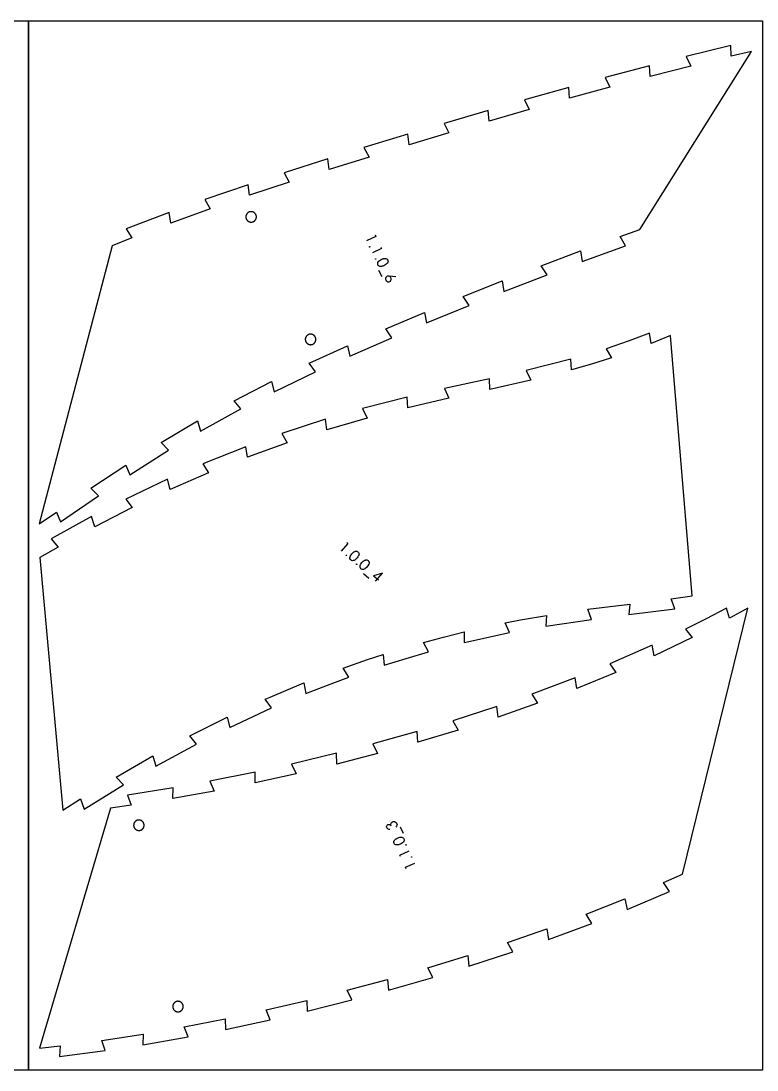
# Model space of a CAD drawing. Header units: millimetres. Extents: x -7025 to -25, y -6913 to -5913.
# Drawn here: x -1432 to -730, y -6913 to -5913 of the extents above; entities that cross this region are included whole.
import ezdxf

# ---------------------------------------------------------------- set-up
doc = ezdxf.new("R2010")
doc.units = ezdxf.units.MM
doc.header["$MEASUREMENT"] = 0
for name, color, linetype, true_color in [('nest_4staples$re_engrave', 5, 'Continuous', 0x0000ff), ('nest_4staples$re_inner_cut', 3, 'Continuous', 0x00ff00), ('nest_4staples$re_outer_cut', 1, 'Continuous', 0xff0000), ('nest_4staples$sheet', 18, 'Continuous', 0x000000)]:
    doc.layers.add(name, color=color, linetype=linetype, true_color=true_color)

msp = doc.modelspace()

# ---------------------------------------------------------------- linework, layer by layer
at = {"layer": 'nest_4staples$re_engrave'}
for points in [[(-1094.1, -6116.8), (-1093.5, -6118.1), (-1102.3, -6122.5)], [(-1088.5, -6128.3), (-1087.8, -6129.6), (-1096.6, -6133.9)], [(-1090.7, -6150.3), (-1087.7, -6156.3)], [(-1074.2, -6156.7), (-1080.6, -6156), (-1081.2, -6156), (-1081.8, -6156), (-1082.2, -6156), (-1083, -6156.4), (-1083.5, -6156.9), (-1083.9, -6157.5), (-1084.1, -6158.2), (-1084.1, -6159), (-1083.9, -6159.7), (-1083.6, -6160.4), (-1083, -6160.9), (-1082.3, -6161.4), (-1081.5, -6161.5), (-1080.8, -6161.5), (-1080.1, -6161.2), (-1079.4, -6160.7), (-1079, -6160), (-1078.7, -6159.3), (-1078.7, -6158.4), (-1078.9, -6157.8), (-1079.3, -6157), (-1079.7, -6156.7), (-1080.1, -6156.4), (-1080.6, -6156.1), (-1081.1, -6155.9)], [(-1121.1, -6409.9), (-1120, -6410.8), (-1126.4, -6418.2)], [(-1105, -6439.4), (-1099.9, -6443.9)], [(-1093.6, -6446.7), (-1086.9, -6439.1), (-1095.5, -6441.7), (-1090.9, -6445.7)], [(-1080.1, -6683.6), (-1081.1, -6683.4), (-1081.7, -6683.2), (-1082.3, -6682.7), (-1082.8, -6682), (-1083.1, -6681.1), (-1082.9, -6680.2), (-1082.5, -6679.4), (-1081.8, -6678.8), (-1080.9, -6678.7), (-1080, -6678.9), (-1079.2, -6679.4), (-1078.6, -6680.2), (-1078.9, -6678.8), (-1078.8, -6677.6), (-1078.4, -6676.8), (-1077.6, -6676.2), (-1076.9, -6676), (-1076.3, -6675.8), (-1075.6, -6675.9), (-1075, -6676.1), (-1074, -6676.9), (-1073.3, -6678.1), (-1073.1, -6678.9), (-1073.2, -6679.8), (-1073.6, -6680.5), (-1074.2, -6681.3)], [(-1067, -6687.4), (-1069.9, -6681.2)], [(-1069.9, -6709.3), (-1070.5, -6708), (-1061.6, -6703.9)], [(-1064.5, -6720.9), (-1065.1, -6719.6), (-1056.3, -6715.5)]]:
    msp.add_lwpolyline(points, dxfattribs=at)
for points in [[(-1099, -6128), (-1099, -6128.2), (-1099.1, -6128.4), (-1099.3, -6128.4), (-1099.4, -6128.2), (-1099.4, -6128.1), (-1099.3, -6127.9), (-1099.1, -6127.9)], [(-1093.3, -6139.5), (-1093.3, -6139.7), (-1093.4, -6139.8), (-1093.6, -6139.8), (-1093.7, -6139.7), (-1093.8, -6139.5), (-1093.6, -6139.4), (-1093.4, -6139.4)], [(-1091.5, -6143.7), (-1091.3, -6142.9), (-1090.9, -6142.2), (-1090.1, -6141.4), (-1090, -6141.3), (-1089.9, -6141.2), (-1089.6, -6141), (-1089.2, -6140.8), (-1088.2, -6140.2), (-1087, -6139.7), (-1086.5, -6139.5), (-1086.2, -6139.4), (-1086, -6139.3), (-1085.8, -6139.3), (-1084.6, -6139.2), (-1084.1, -6139.2), (-1083.8, -6139.3), (-1083, -6139.6), (-1082.5, -6140.1), (-1082, -6140.6), (-1081.8, -6141.4), (-1081.7, -6142.2), (-1081.9, -6142.8), (-1082.3, -6143.6), (-1082.7, -6144.1), (-1083.4, -6144.7), (-1084, -6145.1), (-1084.9, -6145.6), (-1085.8, -6146.1), (-1086.6, -6146.4), (-1087.4, -6146.6), (-1088, -6146.8), (-1088.7, -6146.8), (-1089.4, -6146.7), (-1090.1, -6146.5), (-1090.5, -6146.2), (-1091, -6145.8), (-1091.3, -6145.3), (-1091.5, -6144.5)], [(-1118, -6425.2), (-1118.1, -6424.5), (-1117.9, -6423.6), (-1117.5, -6422.6), (-1117.5, -6422.5), (-1117.4, -6422.3), (-1117.2, -6422.1), (-1117, -6421.7), (-1116.2, -6420.7), (-1115.3, -6419.8), (-1115, -6419.5), (-1114.7, -6419.3), (-1114.5, -6419.1), (-1114.4, -6419), (-1113.9, -6418.7), (-1113.3, -6418.4), (-1112.8, -6418.3), (-1112.5, -6418.2), (-1111.6, -6418.2), (-1111, -6418.4), (-1110.4, -6418.8), (-1109.8, -6419.4), (-1109.5, -6420.1), (-1109.4, -6420.8), (-1109.5, -6421.6), (-1109.7, -6422.3), (-1110.1, -6423.1), (-1110.5, -6423.7), (-1111.1, -6424.5), (-1111.8, -6425.3), (-1112.4, -6425.9), (-1113, -6426.4), (-1113.5, -6426.8), (-1114.1, -6427.1), (-1114.9, -6427.2), (-1115.5, -6427.3), (-1116.1, -6427.2), (-1116.7, -6427), (-1117.2, -6426.6), (-1117.6, -6426.1)], [(-1121.2, -6422.1), (-1121.1, -6422.2), (-1121.2, -6422.4), (-1121.4, -6422.5), (-1121.5, -6422.4), (-1121.6, -6422.3), (-1121.6, -6422.1), (-1121.4, -6422)], [(-1108.3, -6433.6), (-1108.4, -6432.9), (-1108.3, -6432), (-1107.9, -6431), (-1107.9, -6430.9), (-1107.7, -6430.7), (-1107.6, -6430.4), (-1107.3, -6430.1), (-1106.6, -6429.1), (-1105.7, -6428.2), (-1105.3, -6427.9), (-1105, -6427.6), (-1104.9, -6427.5), (-1104.8, -6427.4), (-1104.2, -6427.1), (-1103.7, -6426.8), (-1103.2, -6426.7), (-1102.8, -6426.6), (-1102, -6426.6), (-1101.3, -6426.8), (-1100.8, -6427.1), (-1100.2, -6427.8), (-1099.8, -6428.5), (-1099.7, -6429.1), (-1099.8, -6430), (-1100.1, -6430.6), (-1100.5, -6431.5), (-1100.8, -6432.1), (-1101.5, -6432.9), (-1102.1, -6433.7), (-1102.7, -6434.2), (-1103.4, -6434.8), (-1103.9, -6435.1), (-1104.5, -6435.4), (-1105.2, -6435.6), (-1105.9, -6435.6), (-1106.4, -6435.6), (-1107, -6435.3), (-1107.5, -6435), (-1108, -6434.4)], [(-1111.6, -6430.5), (-1111.5, -6430.6), (-1111.6, -6430.8), (-1111.7, -6430.9), (-1111.9, -6430.8), (-1112, -6430.6), (-1111.9, -6430.5), (-1111.8, -6430.4)], [(-1066.4, -6694), (-1066.6, -6694.8), (-1067.1, -6695.5), (-1067.9, -6696.3), (-1068, -6696.3), (-1068.1, -6696.4), (-1068.4, -6696.6), (-1068.8, -6696.8), (-1069.9, -6697.4), (-1071, -6697.9), (-1071.5, -6698), (-1071.9, -6698.1), (-1072.1, -6698.2), (-1072.2, -6698.2), (-1073.5, -6698.3), (-1074, -6698.3), (-1074.3, -6698.2), (-1075.1, -6697.9), (-1075.6, -6697.4), (-1076, -6696.8), (-1076.3, -6696), (-1076.3, -6695.2), (-1076.1, -6694.6), (-1075.6, -6693.9), (-1075.2, -6693.3), (-1074.5, -6692.8), (-1073.9, -6692.4), (-1072.9, -6691.9), (-1072, -6691.4), (-1071.3, -6691.2), (-1070.5, -6690.9), (-1069.9, -6690.8), (-1069.2, -6690.8), (-1068.4, -6691), (-1067.8, -6691.2), (-1067.3, -6691.5), (-1066.9, -6691.9), (-1066.6, -6692.4), (-1066.4, -6693.2)], [(-1064.7, -6698.3), (-1064.8, -6698.1), (-1064.6, -6698), (-1064.4, -6697.9), (-1064.3, -6698.1), (-1064.3, -6698.2), (-1064.4, -6698.4), (-1064.6, -6698.4)], [(-1059.4, -6709.9), (-1059.4, -6709.7), (-1059.3, -6709.5), (-1059.1, -6709.5), (-1059, -6709.7), (-1059, -6709.8), (-1059.1, -6710), (-1059.3, -6710)]]:
    msp.add_lwpolyline(points, close=True, dxfattribs=at)
at = {"layer": 'nest_4staples$re_inner_cut'}
for points in [[(-1210.1, -6104.1), (-1209.9, -6104), (-1209.8, -6103.9), (-1209.6, -6103.8), (-1209.5, -6103.7), (-1209.3, -6103.6), (-1209.2, -6103.5), (-1209.1, -6103.4), (-1208.9, -6103.3), (-1208.8, -6103.2), (-1208.7, -6103), (-1208.6, -6102.9), (-1208.4, -6102.8), (-1208.3, -6102.6), (-1208.2, -6102.5), (-1208.1, -6102.4), (-1208, -6102.2), (-1208, -6102.1), (-1207.9, -6101.9), (-1207.8, -6101.8), (-1207.7, -6101.6), (-1207.6, -6101.4), (-1207.6, -6101.3), (-1207.5, -6101.1), (-1207.5, -6100.9), (-1207.4, -6100.8), (-1207.4, -6100.6), (-1207.4, -6100.4), (-1207.3, -6100.3), (-1207.3, -6100.1), (-1207.3, -6099.9), (-1207.3, -6099.8), (-1207.3, -6099.6), (-1207.3, -6099.4), (-1207.3, -6099.2), (-1207.3, -6099.1), (-1207.3, -6098.9), (-1207.4, -6098.7), (-1207.4, -6098.5), (-1207.4, -6098.4), (-1207.5, -6098.2), (-1207.5, -6098), (-1207.6, -6097.9), (-1207.6, -6097.7), (-1207.7, -6097.6), (-1207.8, -6097.4), (-1207.9, -6097.2), (-1208, -6097.1), (-1208, -6096.9), (-1208.1, -6096.8), (-1208.2, -6096.7), (-1208.3, -6096.5), (-1208.4, -6096.4), (-1208.6, -6096.2), (-1208.7, -6096.1), (-1208.8, -6096), (-1208.9, -6095.9), (-1209.1, -6095.8), (-1209.2, -6095.7), (-1209.3, -6095.5), (-1209.5, -6095.4), (-1209.6, -6095.4), (-1209.8, -6095.3), (-1209.9, -6095.2), (-1210.1, -6095.1), (-1210.2, -6095), (-1210.4, -6095), (-1210.5, -6094.9), (-1210.7, -6094.8), (-1210.9, -6094.8), (-1211, -6094.7), (-1211.2, -6094.7), (-1211.4, -6094.7), (-1211.6, -6094.6), (-1211.7, -6094.6), (-1211.9, -6094.6), (-1212.1, -6094.6), (-1212.2, -6094.6), (-1212.4, -6094.6), (-1212.6, -6094.6), (-1212.8, -6094.6), (-1212.9, -6094.6), (-1213.1, -6094.6), (-1213.3, -6094.7), (-1213.4, -6094.7), (-1213.6, -6094.8), (-1213.8, -6094.8), (-1213.9, -6094.9), (-1214.1, -6094.9), (-1214.3, -6095), (-1214.4, -6095.1), (-1214.6, -6095.1), (-1214.7, -6095.2), (-1214.9, -6095.3), (-1215, -6095.4), (-1215.2, -6095.5), (-1215.3, -6095.6), (-1215.5, -6095.7), (-1215.6, -6095.8), (-1215.7, -6095.9), (-1215.8, -6096.1), (-1216, -6096.2), (-1216.1, -6096.3), (-1216.2, -6096.4), (-1216.3, -6096.6), (-1216.4, -6096.7), (-1216.5, -6096.9), (-1216.6, -6097), (-1216.7, -6097.2), (-1216.7, -6097.3), (-1216.8, -6097.5), (-1216.9, -6097.6), (-1217, -6097.8), (-1217, -6098), (-1217.1, -6098.1), (-1217.1, -6098.3), (-1217.2, -6098.5), (-1217.2, -6098.6), (-1217.2, -6098.8), (-1217.3, -6099), (-1217.3, -6099.1), (-1217.3, -6099.3), (-1217.3, -6099.5), (-1217.3, -6099.7), (-1217.3, -6099.8), (-1217.3, -6100), (-1217.3, -6100.2), (-1217.2, -6100.4), (-1217.2, -6100.5), (-1217.2, -6100.7), (-1217.1, -6100.9), (-1217.1, -6101), (-1217, -6101.2), (-1217, -6101.4), (-1216.9, -6101.5), (-1216.8, -6101.7), (-1216.7, -6101.8), (-1216.7, -6102), (-1216.6, -6102.1), (-1216.5, -6102.3), (-1216.4, -6102.4), (-1216.3, -6102.6), (-1216.2, -6102.7), (-1216.1, -6102.8), (-1216, -6103), (-1215.8, -6103.1), (-1215.7, -6103.2), (-1215.6, -6103.3), (-1215.5, -6103.4), (-1215.3, -6103.6), (-1215.2, -6103.7), (-1215, -6103.8), (-1214.9, -6103.8), (-1214.7, -6103.9), (-1214.6, -6104), (-1214.4, -6104.1), (-1214.3, -6104.2), (-1214.1, -6104.2), (-1213.9, -6104.3), (-1213.8, -6104.3), (-1213.6, -6104.4), (-1213.4, -6104.4), (-1213.3, -6104.5), (-1213.1, -6104.5), (-1212.9, -6104.5), (-1212.8, -6104.6), (-1212.6, -6104.6), (-1212.4, -6104.6), (-1212.2, -6104.6), (-1212.1, -6104.6), (-1211.9, -6104.6), (-1211.7, -6104.5), (-1211.6, -6104.5), (-1211.4, -6104.5), (-1211.2, -6104.5), (-1211, -6104.4), (-1210.9, -6104.4), (-1210.7, -6104.3), (-1210.5, -6104.3), (-1210.4, -6104.2), (-1210.2, -6104.1)], [(-1153.4, -6220.9), (-1153.2, -6220.8), (-1153.1, -6220.7), (-1152.9, -6220.6), (-1152.8, -6220.5), (-1152.6, -6220.4), (-1152.5, -6220.3), (-1152.4, -6220.2), (-1152.2, -6220.1), (-1152.1, -6220), (-1152, -6219.8), (-1151.9, -6219.7), (-1151.8, -6219.6), (-1151.6, -6219.4), (-1151.5, -6219.3), (-1151.4, -6219.2), (-1151.3, -6219), (-1151.3, -6218.9), (-1151.2, -6218.7), (-1151.1, -6218.6), (-1151, -6218.4), (-1151, -6218.2), (-1150.9, -6218.1), (-1150.8, -6217.9), (-1150.8, -6217.7), (-1150.7, -6217.6), (-1150.7, -6217.4), (-1150.7, -6217.2), (-1150.6, -6217.1), (-1150.6, -6216.9), (-1150.6, -6216.7), (-1150.6, -6216.6), (-1150.6, -6216.4), (-1150.6, -6216.2), (-1150.6, -6216), (-1150.6, -6215.9), (-1150.6, -6215.7), (-1150.7, -6215.5), (-1150.7, -6215.3), (-1150.7, -6215.2), (-1150.8, -6215), (-1150.8, -6214.8), (-1150.9, -6214.7), (-1151, -6214.5), (-1151, -6214.4), (-1151.1, -6214.2), (-1151.2, -6214), (-1151.3, -6213.9), (-1151.3, -6213.7), (-1151.4, -6213.6), (-1151.5, -6213.5), (-1151.6, -6213.3), (-1151.8, -6213.2), (-1151.9, -6213), (-1152, -6212.9), (-1152.1, -6212.8), (-1152.2, -6212.7), (-1152.4, -6212.6), (-1152.5, -6212.5), (-1152.6, -6212.3), (-1152.8, -6212.2), (-1152.9, -6212.2), (-1153.1, -6212.1), (-1153.2, -6212), (-1153.4, -6211.9), (-1153.5, -6211.8), (-1153.7, -6211.8), (-1153.9, -6211.7), (-1154, -6211.6), (-1154.2, -6211.6), (-1154.4, -6211.5), (-1154.5, -6211.5), (-1154.7, -6211.5), (-1154.9, -6211.4), (-1155, -6211.4), (-1155.2, -6211.4), (-1155.4, -6211.4), (-1155.6, -6211.4), (-1155.7, -6211.4), (-1155.9, -6211.4), (-1156.1, -6211.4), (-1156.2, -6211.4), (-1156.4, -6211.4), (-1156.6, -6211.5), (-1156.8, -6211.5), (-1156.9, -6211.6), (-1157.1, -6211.6), (-1157.3, -6211.7), (-1157.4, -6211.7), (-1157.6, -6211.8), (-1157.7, -6211.9), (-1157.9, -6211.9), (-1158, -6212), (-1158.2, -6212.1), (-1158.3, -6212.2), (-1158.5, -6212.3), (-1158.6, -6212.4), (-1158.8, -6212.5), (-1158.9, -6212.6), (-1159, -6212.7), (-1159.1, -6212.9), (-1159.3, -6213), (-1159.4, -6213.1), (-1159.5, -6213.2), (-1159.6, -6213.4), (-1159.7, -6213.5), (-1159.8, -6213.7), (-1159.9, -6213.8), (-1160, -6214), (-1160.1, -6214.1), (-1160.1, -6214.3), (-1160.2, -6214.4), (-1160.3, -6214.6), (-1160.3, -6214.8), (-1160.4, -6214.9), (-1160.4, -6215.1), (-1160.5, -6215.3), (-1160.5, -6215.4), (-1160.5, -6215.6), (-1160.6, -6215.8), (-1160.6, -6215.9), (-1160.6, -6216.1), (-1160.6, -6216.3), (-1160.6, -6216.5), (-1160.6, -6216.6), (-1160.6, -6216.8), (-1160.6, -6217), (-1160.5, -6217.2), (-1160.5, -6217.3), (-1160.5, -6217.5), (-1160.4, -6217.7), (-1160.4, -6217.8), (-1160.3, -6218), (-1160.3, -6218.2), (-1160.2, -6218.3), (-1160.1, -6218.5), (-1160.1, -6218.6), (-1160, -6218.8), (-1159.9, -6218.9), (-1159.8, -6219.1), (-1159.7, -6219.2), (-1159.6, -6219.4), (-1159.5, -6219.5), (-1159.4, -6219.6), (-1159.3, -6219.8), (-1159.1, -6219.9), (-1159, -6220), (-1158.9, -6220.1), (-1158.8, -6220.2), (-1158.6, -6220.4), (-1158.5, -6220.5), (-1158.3, -6220.6), (-1158.2, -6220.6), (-1158, -6220.7), (-1157.9, -6220.8), (-1157.7, -6220.9), (-1157.6, -6221), (-1157.4, -6221), (-1157.3, -6221.1), (-1157.1, -6221.1), (-1156.9, -6221.2), (-1156.8, -6221.2), (-1156.6, -6221.3), (-1156.4, -6221.3), (-1156.2, -6221.3), (-1156.1, -6221.4), (-1155.9, -6221.4), (-1155.7, -6221.4), (-1155.6, -6221.4), (-1155.4, -6221.4), (-1155.2, -6221.4), (-1155, -6221.3), (-1154.9, -6221.3), (-1154.7, -6221.3), (-1154.5, -6221.3), (-1154.4, -6221.2), (-1154.2, -6221.2), (-1154, -6221.1), (-1153.9, -6221.1), (-1153.7, -6221), (-1153.5, -6220.9)], [(-1321.5, -6674.9), (-1321.6, -6675), (-1321.8, -6675.1), (-1321.9, -6675.2), (-1322.1, -6675.3), (-1322.2, -6675.4), (-1322.3, -6675.5), (-1322.5, -6675.6), (-1322.6, -6675.7), (-1322.7, -6675.8), (-1322.9, -6675.9), (-1323, -6676), (-1323.1, -6676.2), (-1323.2, -6676.3), (-1323.3, -6676.4), (-1323.4, -6676.6), (-1323.5, -6676.7), (-1323.6, -6676.9), (-1323.7, -6677), (-1323.8, -6677.2), (-1323.9, -6677.3), (-1323.9, -6677.5), (-1324, -6677.6), (-1324.1, -6677.8), (-1324.1, -6678), (-1324.2, -6678.1), (-1324.2, -6678.3), (-1324.3, -6678.5), (-1324.3, -6678.6), (-1324.3, -6678.8), (-1324.3, -6679), (-1324.3, -6679.2), (-1324.4, -6679.3), (-1324.4, -6679.5), (-1324.4, -6679.7), (-1324.3, -6679.9), (-1324.3, -6680), (-1324.3, -6680.2), (-1324.3, -6680.4), (-1324.2, -6680.5), (-1324.2, -6680.7), (-1324.2, -6680.9), (-1324.1, -6681), (-1324, -6681.2), (-1324, -6681.4), (-1323.9, -6681.5), (-1323.8, -6681.7), (-1323.8, -6681.8), (-1323.7, -6682), (-1323.6, -6682.1), (-1323.5, -6682.3), (-1323.4, -6682.4), (-1323.3, -6682.6), (-1323.2, -6682.7), (-1323.1, -6682.8), (-1322.9, -6683), (-1322.8, -6683.1), (-1322.7, -6683.2), (-1322.6, -6683.3), (-1322.4, -6683.4), (-1322.3, -6683.5), (-1322.1, -6683.6), (-1322, -6683.7), (-1321.9, -6683.8), (-1321.7, -6683.9), (-1321.5, -6684), (-1321.4, -6684), (-1321.2, -6684.1), (-1321.1, -6684.2), (-1320.9, -6684.2), (-1320.7, -6684.3), (-1320.6, -6684.3), (-1320.4, -6684.4), (-1320.2, -6684.4), (-1320.1, -6684.4), (-1319.9, -6684.4), (-1319.7, -6684.5), (-1319.5, -6684.5), (-1319.4, -6684.5), (-1319.2, -6684.5), (-1319, -6684.5), (-1318.8, -6684.4), (-1318.7, -6684.4), (-1318.5, -6684.4), (-1318.3, -6684.4), (-1318.2, -6684.3), (-1318, -6684.3), (-1317.8, -6684.2), (-1317.7, -6684.2), (-1317.5, -6684.1), (-1317.3, -6684.1), (-1317.2, -6684), (-1317, -6683.9), (-1316.9, -6683.8), (-1316.7, -6683.7), (-1316.6, -6683.6), (-1316.4, -6683.5), (-1316.3, -6683.4), (-1316.2, -6683.3), (-1316, -6683.2), (-1315.9, -6683.1), (-1315.8, -6683), (-1315.7, -6682.8), (-1315.5, -6682.7), (-1315.4, -6682.6), (-1315.3, -6682.4), (-1315.2, -6682.3), (-1315.1, -6682.2), (-1315, -6682), (-1315, -6681.9), (-1314.9, -6681.7), (-1314.8, -6681.5), (-1314.7, -6681.4), (-1314.7, -6681.2), (-1314.6, -6681.1), (-1314.6, -6680.9), (-1314.5, -6680.7), (-1314.5, -6680.6), (-1314.4, -6680.4), (-1314.4, -6680.2), (-1314.4, -6680), (-1314.4, -6679.9), (-1314.4, -6679.7), (-1314.4, -6679.5), (-1314.4, -6679.4), (-1314.4, -6679.2), (-1314.4, -6679), (-1314.4, -6678.8), (-1314.4, -6678.7), (-1314.5, -6678.5), (-1314.5, -6678.3), (-1314.5, -6678.2), (-1314.6, -6678), (-1314.6, -6677.8), (-1314.7, -6677.7), (-1314.8, -6677.5), (-1314.8, -6677.3), (-1314.9, -6677.2), (-1315, -6677), (-1315.1, -6676.9), (-1315.2, -6676.7), (-1315.3, -6676.6), (-1315.4, -6676.5), (-1315.5, -6676.3), (-1315.6, -6676.2), (-1315.7, -6676.1), (-1315.8, -6675.9), (-1316, -6675.8), (-1316.1, -6675.7), (-1316.2, -6675.6), (-1316.4, -6675.5), (-1316.5, -6675.4), (-1316.6, -6675.3), (-1316.8, -6675.2), (-1316.9, -6675.1), (-1317.1, -6675), (-1317.2, -6674.9), (-1317.4, -6674.9), (-1317.6, -6674.8), (-1317.7, -6674.7), (-1317.9, -6674.7), (-1318.1, -6674.6), (-1318.2, -6674.6), (-1318.4, -6674.6), (-1318.6, -6674.5), (-1318.7, -6674.5), (-1318.9, -6674.5), (-1319.1, -6674.5), (-1319.3, -6674.5), (-1319.4, -6674.5), (-1319.6, -6674.5), (-1319.8, -6674.5), (-1320, -6674.5), (-1320.1, -6674.5), (-1320.3, -6674.6), (-1320.5, -6674.6), (-1320.6, -6674.6), (-1320.8, -6674.7), (-1321, -6674.7), (-1321.1, -6674.8), (-1321.3, -6674.9)], [(-1284.2, -6847.8), (-1284.3, -6847.9), (-1284.5, -6847.9), (-1284.6, -6848), (-1284.8, -6848.1), (-1284.9, -6848.2), (-1285.1, -6848.3), (-1285.2, -6848.4), (-1285.3, -6848.5), (-1285.5, -6848.7), (-1285.6, -6848.8), (-1285.7, -6848.9), (-1285.8, -6849), (-1285.9, -6849.2), (-1286, -6849.3), (-1286.1, -6849.4), (-1286.2, -6849.6), (-1286.3, -6849.7), (-1286.4, -6849.9), (-1286.5, -6850), (-1286.6, -6850.2), (-1286.6, -6850.3), (-1286.7, -6850.5), (-1286.8, -6850.7), (-1286.8, -6850.8), (-1286.9, -6851), (-1286.9, -6851.2), (-1287, -6851.3), (-1287, -6851.5), (-1287, -6851.7), (-1287, -6851.8), (-1287.1, -6852), (-1287.1, -6852.2), (-1287.1, -6852.4), (-1287.1, -6852.5), (-1287, -6852.7), (-1287, -6852.9), (-1287, -6853.1), (-1287, -6853.2), (-1286.9, -6853.4), (-1286.9, -6853.6), (-1286.9, -6853.7), (-1286.8, -6853.9), (-1286.8, -6854.1), (-1286.7, -6854.2), (-1286.6, -6854.4), (-1286.5, -6854.5), (-1286.5, -6854.7), (-1286.4, -6854.8), (-1286.3, -6855), (-1286.2, -6855.1), (-1286.1, -6855.3), (-1286, -6855.4), (-1285.9, -6855.6), (-1285.8, -6855.7), (-1285.7, -6855.8), (-1285.5, -6855.9), (-1285.4, -6856.1), (-1285.3, -6856.2), (-1285.1, -6856.3), (-1285, -6856.4), (-1284.9, -6856.5), (-1284.7, -6856.6), (-1284.6, -6856.7), (-1284.4, -6856.7), (-1284.3, -6856.8), (-1284.1, -6856.9), (-1283.9, -6857), (-1283.8, -6857), (-1283.6, -6857.1), (-1283.4, -6857.1), (-1283.3, -6857.2), (-1283.1, -6857.2), (-1282.9, -6857.3), (-1282.8, -6857.3), (-1282.6, -6857.3), (-1282.4, -6857.3), (-1282.2, -6857.3), (-1282.1, -6857.3), (-1281.9, -6857.3), (-1281.7, -6857.3), (-1281.6, -6857.3), (-1281.4, -6857.3), (-1281.2, -6857.3), (-1281, -6857.2), (-1280.9, -6857.2), (-1280.7, -6857.1), (-1280.5, -6857.1), (-1280.4, -6857), (-1280.2, -6857), (-1280, -6856.9), (-1279.9, -6856.8), (-1279.7, -6856.8), (-1279.6, -6856.7), (-1279.4, -6856.6), (-1279.3, -6856.5), (-1279.1, -6856.4), (-1279, -6856.3), (-1278.9, -6856.2), (-1278.7, -6856.1), (-1278.6, -6855.9), (-1278.5, -6855.8), (-1278.4, -6855.7), (-1278.3, -6855.6), (-1278.1, -6855.4), (-1278, -6855.3), (-1277.9, -6855.2), (-1277.8, -6855), (-1277.8, -6854.9), (-1277.7, -6854.7), (-1277.6, -6854.6), (-1277.5, -6854.4), (-1277.4, -6854.2), (-1277.4, -6854.1), (-1277.3, -6853.9), (-1277.3, -6853.8), (-1277.2, -6853.6), (-1277.2, -6853.4), (-1277.1, -6853.2), (-1277.1, -6853.1), (-1277.1, -6852.9), (-1277.1, -6852.7), (-1277.1, -6852.6), (-1277.1, -6852.4), (-1277.1, -6852.2), (-1277.1, -6852), (-1277.1, -6851.9), (-1277.1, -6851.7), (-1277.1, -6851.5), (-1277.2, -6851.3), (-1277.2, -6851.2), (-1277.2, -6851), (-1277.3, -6850.8), (-1277.3, -6850.7), (-1277.4, -6850.5), (-1277.5, -6850.4), (-1277.5, -6850.2), (-1277.6, -6850), (-1277.7, -6849.9), (-1277.8, -6849.7), (-1277.9, -6849.6), (-1278, -6849.4), (-1278.1, -6849.3), (-1278.2, -6849.2), (-1278.3, -6849), (-1278.4, -6848.9), (-1278.5, -6848.8), (-1278.7, -6848.7), (-1278.8, -6848.6), (-1278.9, -6848.4), (-1279.1, -6848.3), (-1279.2, -6848.2), (-1279.3, -6848.1), (-1279.5, -6848), (-1279.6, -6848), (-1279.8, -6847.9), (-1280, -6847.8), (-1280.1, -6847.7), (-1280.3, -6847.7), (-1280.4, -6847.6), (-1280.6, -6847.6), (-1280.8, -6847.5), (-1280.9, -6847.5), (-1281.1, -6847.4), (-1281.3, -6847.4), (-1281.4, -6847.4), (-1281.6, -6847.4), (-1281.8, -6847.3), (-1282, -6847.3), (-1282.1, -6847.3), (-1282.3, -6847.3), (-1282.5, -6847.3), (-1282.7, -6847.4), (-1282.8, -6847.4), (-1283, -6847.4), (-1283.2, -6847.5), (-1283.3, -6847.5), (-1283.5, -6847.5), (-1283.7, -6847.6), (-1283.8, -6847.7), (-1284, -6847.7)]]:
    msp.add_lwpolyline(points, close=True, dxfattribs=at)
at = {"layer": 'nest_4staples$re_outer_cut'}
for points in [[(-1414.6, -6392.3), (-1398.1, -6380.9), (-1394.1, -6390.3), (-1357.8, -6365.4), (-1365.1, -6358.3), (-1331.8, -6336.1), (-1328.1, -6345.6), (-1291, -6322), (-1298, -6314.6), (-1263.6, -6294.1), (-1260.5, -6303.9), (-1222, -6282.6), (-1228.6, -6274.8), (-1193, -6256.5), (-1190.4, -6266.4), (-1150.8, -6247.2), (-1156.9, -6239.1), (-1120.5, -6222.4), (-1118.3, -6232.4), (-1078, -6214.7), (-1083.9, -6206.3), (-1047, -6190.7), (-1045.1, -6200.7), (-1004.3, -6183.9), (-1010, -6175.4), (-972.8, -6160.6), (-971.1, -6170.6), (-930, -6154.7), (-935.5, -6146.1), (-898.1, -6132), (-896.5, -6142.1), (-855.1, -6127), (-860.4, -6118.3), (-841.6, -6111.6), (-734.9, -5941.9), (-754.3, -5946.5), (-754.7, -5936.3), (-797.3, -5946.7), (-793, -5955.9), (-831.6, -5965.7), (-832.3, -5955.6), (-874.6, -5966.8), (-870.2, -5975.9), (-908.6, -5986.4), (-909.4, -5976.3), (-951.6, -5988.1), (-947, -5997.2), (-985.3, -6008.2), (-986.2, -5998), (-1028.3, -6010.4), (-1023.6, -6019.4), (-1061.7, -6030.9), (-1062.8, -6020.7), (-1104.7, -6033.5), (-1099.8, -6042.5), (-1137.9, -6054.4), (-1139, -6044.3), (-1180.8, -6057.6), (-1175.9, -6066.5), (-1213.7, -6079), (-1215.1, -6068.9), (-1256.6, -6083.1), (-1251.4, -6091.9), (-1288.9, -6105.4), (-1290.6, -6095.4), (-1331.6, -6111), (-1326.2, -6119.6), (-1344.7, -6127)], [(-1392, -6665.2), (-1375, -6654.4), (-1371.5, -6664), (-1333.9, -6641), (-1340.9, -6633.5), (-1306.2, -6613.4), (-1303.1, -6623.2), (-1264.4, -6602.2), (-1270.9, -6594.3), (-1235.1, -6576.3), (-1232.7, -6586.2), (-1192.8, -6567.6), (-1198.8, -6559.4), (-1194.2, -6557.4), (-1161.9, -6543.8), (-1160.2, -6553.9), (-1139.6, -6545.9), (-1119, -6538.2), (-1124.4, -6529.6), (-1101.2, -6521.5), (-1086.4, -6516.7), (-1085.5, -6526.9), (-1064.4, -6520.4), (-1043.2, -6514.3), (-1048, -6505.3), (-1028.7, -6500.1), (-1009.2, -6495.2), (-1009, -6505.4), (-1004.7, -6504.4), (-966, -6495.9), (-970.1, -6486.6), (-955.5, -6483.7), (-930.7, -6479.4), (-931.2, -6489.6), (-887.5, -6483.2), (-891, -6473.6), (-851.2, -6468.6), (-852, -6478.7), (-808.2, -6473.3), (-811.5, -6463.6), (-791.6, -6460.9), (-812.4, -6212.5), (-821.5, -6216.5), (-830.8, -6220.4), (-832.3, -6210.3), (-837.5, -6212.3), (-851.8, -6217.8), (-873.7, -6225.3), (-868.4, -6234), (-887.5, -6240), (-906.8, -6245.4), (-907.3, -6235.2), (-950, -6245.9), (-945.6, -6255.2), (-984.6, -6264), (-984.8, -6253.8), (-1027.9, -6263.2), (-1023.7, -6272.5), (-1062.8, -6281.5), (-1063.3, -6271.3), (-1106, -6282.3), (-1101.5, -6291.5), (-1140, -6302.6), (-1141.2, -6292.5), (-1183, -6306.2), (-1178, -6315.1), (-1215.7, -6328.7), (-1217.5, -6318.7), (-1258.4, -6335), (-1252.8, -6343.5), (-1289.5, -6359.5), (-1292, -6349.6), (-1331.8, -6368.5), (-1325.7, -6376.7), (-1361.3, -6394.9), (-1364.4, -6385.2), (-1403, -6406.5), (-1396.4, -6414.3), (-1413.7, -6424.3)], [(-738.6, -6472.4), (-756.1, -6482.2), (-759, -6472.4), (-778.4, -6482.7), (-798, -6492.7), (-791.6, -6500.6), (-827.7, -6517.9), (-829.9, -6507.9), (-870.3, -6525.6), (-864.4, -6534), (-901.5, -6549), (-903.1, -6539), (-944.4, -6554.4), (-939, -6563.1), (-976.8, -6576.3), (-978, -6566.2), (-1019.8, -6579.8), (-1014.8, -6588.7), (-1053.2, -6600.2), (-1053.9, -6590.1), (-1096.3, -6602), (-1091.7, -6611.1), (-1130.4, -6621.1), (-1130.8, -6610.9), (-1173.7, -6621.2), (-1169.4, -6630.4), (-1208.5, -6639), (-1208.5, -6628.8), (-1251.7, -6637.5), (-1247.7, -6646.9), (-1287.1, -6654), (-1286.7, -6643.8), (-1330.2, -6650.8), (-1326.7, -6660.3), (-1346.5, -6663.2), (-1414.1, -6892), (-1394.3, -6889.8), (-1395, -6899.9), (-1351.5, -6894.2), (-1354.8, -6884.6), (-1315.4, -6878.5), (-1315.6, -6888.7), (-1272.4, -6881.1), (-1276.1, -6871.6), (-1237, -6863.9), (-1236.9, -6874.1), (-1194, -6864.9), (-1198.1, -6855.5), (-1159.2, -6846.5), (-1158.7, -6856.7), (-1116.2, -6846), (-1120.6, -6836.8), (-1082.1, -6826.5), (-1081.2, -6836.6), (-1039.1, -6824.5), (-1043.8, -6815.5), (-1005.7, -6803.8), (-1004.5, -6813.9), (-962.8, -6800.2), (-967.8, -6791.4), (-930.1, -6778.3), (-928.5, -6788.3), (-887.4, -6773.1), (-892.8, -6764.4), (-855.7, -6749.7), (-853.7, -6759.7), (-813.3, -6742.6), (-819, -6734.2), (-800.8, -6726)]]:
    msp.add_lwpolyline(points, close=True, dxfattribs=at)
at = {"layer": 'nest_4staples$sheet'}
for points in [[(-2124.6, -6912.8), (-2124.6, -5912.8), (-1424.6, -5912.8), (-1424.6, -6912.8)], [(-1424.6, -6912.8), (-1424.6, -5912.8), (-724.6, -5912.8), (-724.6, -6912.8)]]:
    msp.add_lwpolyline(points, close=True, dxfattribs=at)

doc.saveas('drawing.dxf')
